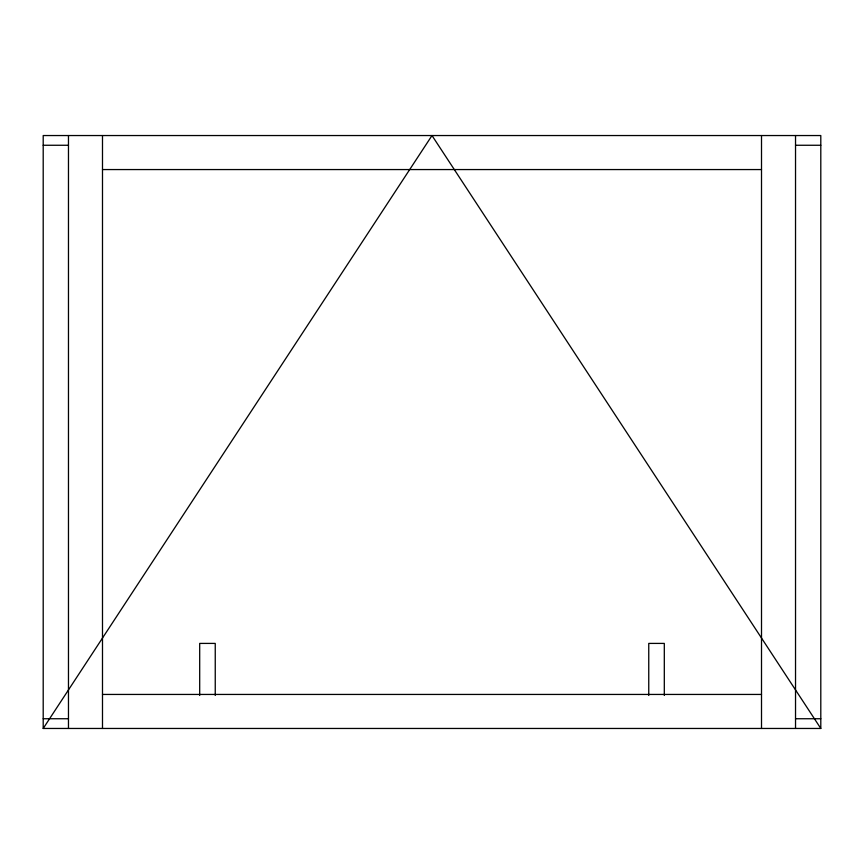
<?xml version="1.0" encoding="UTF-8"?>
<svg xmlns="http://www.w3.org/2000/svg" width="864" height="864" viewBox="0 0 864 864"><rect width="100%" height="100%" fill="white"/><g stroke="black" fill="none" stroke-linecap="round" stroke-linejoin="round"><path stroke-width="1.3" d="M43.2 728.46L432 135.54L820.8 728.46L43.2 728.46L43.2 135.54L820.8 135.54L820.8 728.46M43.2 145.26L68.472 145.26M795.528 145.26L820.8 145.26M102.492 169.56L761.508 169.56M102.492 694.44L761.508 694.44M43.2 718.74L68.472 718.74M795.528 718.74L820.8 718.74M795.528 135.54L795.528 728.46M761.508 135.54L761.508 728.46M664.308 695.444L664.308 643.41L648.756 643.41L648.756 695.444M215.244 695.444L215.244 643.41L199.692 643.41L199.692 695.444M102.492 135.54L102.492 728.46M68.472 135.54L68.472 728.46"/></g></svg>
